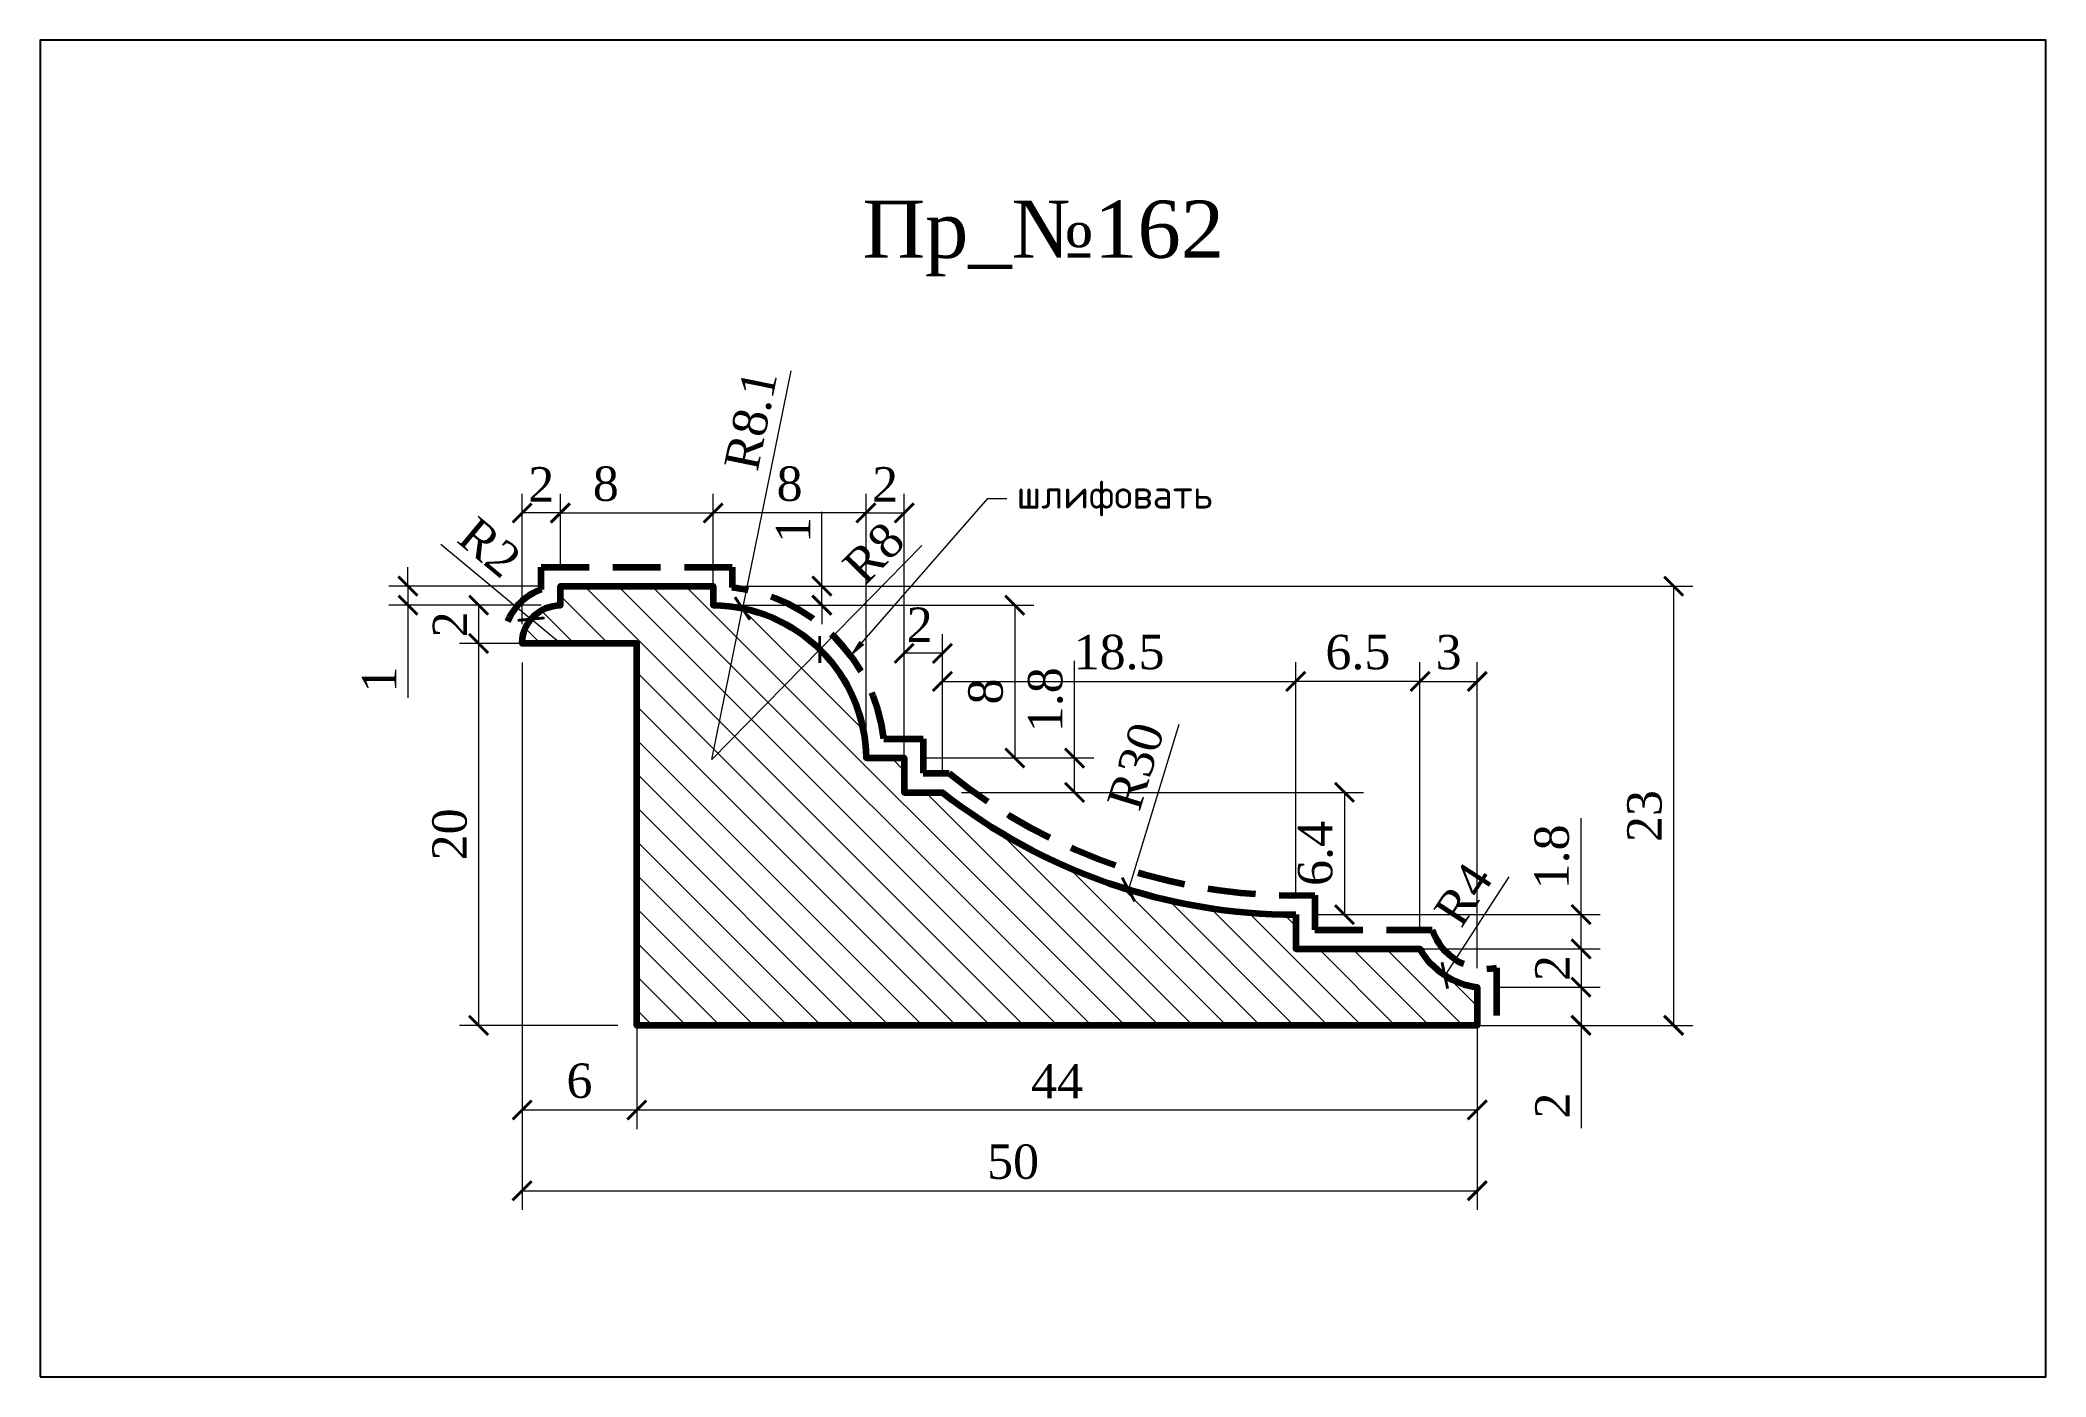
# Model space of a CAD drawing. Header units: millimetres. Extents: x 305100 to 305205, y -91693 to -91623.
import ezdxf
from ezdxf import colors
from ezdxf.entities.mleader import LeaderData, LeaderLine
from ezdxf.math import Vec2, Vec3

# ---------------------------------------------------------------- set-up
doc = ezdxf.new("R2010")
doc.units = ezdxf.units.MM
doc.header["$MEASUREMENT"] = 0
doc.linetypes.add('HIDDEN', pattern=[0.375, 0.25, -0.125])
doc.layers.add('Outside panel', color=7, linetype='Continuous', lineweight=18, true_color=0x7f5e57)
for name, color, linetype, lineweight in [('линия 15', 7, 'Continuous', 15), ('линия 50', 1, 'Continuous', 211), ('служебный слой РАЗМЕРЫ', 7, 'Continuous', 9)]:
    doc.layers.add(name, color=color, linetype=linetype, lineweight=lineweight)
doc.layers.add('размеры в модели', color=7, linetype='Continuous')
doc.styles.add('ELECT', font='times.ttf')
doc.styles.get("Standard").update_dxf_attribs({"font": 'times.ttf'})
doc.styles.add('ЕСКД профили текст', font='isocpeur.ttf')
doc.dimstyles.new('M_1', dxfattribs={"dimtxt": 1.8, "dimasz": 1, "dimexe": 1, "dimexo": 1, "dimgap": 0.6, "dimtad": 1, "dimdec": 0, "dimdsep": 46, "dimtxsty": 'Standard', "dimblk": 'ARCHTICK', "dimcen": -5, "dimclrd": 7, "dimclre": 7, "dimclrt": 7, "dimadec": 0, "dimazin": 0, "dimtfac": 1, "dimtdec": 0, "dimtmove": 0, "dimatfit": 3, "dimfxl": 1, "dimtolj": 1, "dimtzin": 0, "dimlwd": 5, "dimlwe": 5, "dimarcsym": 0})

# ---------------------------------------------------------------- blocks, each defined once
blk = doc.blocks.new('_ArchTick')
at = {"color": 0, "linetype": 'ByBlock', "const_width": 0.15}
blk.add_lwpolyline([(-0.5, -0.5), (0.5, 0.5)], dxfattribs=at)
blk = doc.blocks.new('*D29')
at = {"layer": 'Defpoints', "color": 0, "ltscale": 1000, "transparency": 16777216}
for p in [(305141.2, -91655.15), (305135.55, -91660.91)]:
    blk.add_point(p, dxfattribs=at)
at = {"layer": 'линия 15', "color": 7, "lineweight": 5, "ltscale": 1000, "transparency": 16777216}
for p in [(305146.54, -91649.7), (305135.55, -91660.91)]:
    blk.add_line(p, (305141.2, -91655.15), dxfattribs=at)
at = {"layer": 'линия 15', "color": 7, "lineweight": 5, "ltscale": 1000, "transparency": 16777216, "rotation": 225.5545375921386}
blk.add_blockref('_ArchTick', (305141.2, -91655.15), dxfattribs=at)
at = {"layer": 'линия 15', "color": 7, "ltscale": 1000, "transparency": 16777216, "insert": (305144.03, -91650.1), "char_height": 1.8, "attachment_point": 5, "rotation": 45.5545}
blk.add_mtext('\\A1;R8', dxfattribs=at)
blk = doc.blocks.new('*D2')
at = {"layer": 'Defpoints', "color": 0, "ltscale": 1000, "transparency": 16777216}
for p in [(306983.13, -90951.09), (306979.13, -90974.09), (307033.41, -90974.09)]:
    blk.add_point(p, dxfattribs=at)
at = {"layer": 'размеры в модели', "color": 7, "lineweight": 5, "ltscale": 1000, "transparency": 16777216}
for p, q in [((306984.13, -90951.09), (307034.41, -90951.09)), ((307033.41, -90951.09), (307033.41, -90974.09)), ((306980.13, -90974.09), (307034.41, -90974.09))]:
    blk.add_line(p, q, dxfattribs=at)
for p, rotation in [((307033.41, -90951.09), 90), ((307033.41, -90974.09), 270)]:
    blk.add_blockref('_ArchTick', p, dxfattribs=dict(at, rotation=rotation))
at = {"layer": 'размеры в модели', "color": 7, "ltscale": 1000, "transparency": 16777216, "insert": (307031.89, -90963.13), "char_height": 1.8, "attachment_point": 5, "rotation": 90}
blk.add_mtext('\\A1;23', dxfattribs=at)
blk = doc.blocks.new('*D3')
at = {"layer": 'Defpoints', "color": 0, "ltscale": 1000, "transparency": 16777216}
for p in [(306973.13, -90954.09), (307023.13, -90973.09), (307023.13, -90982.75)]:
    blk.add_point(p, dxfattribs=at)
at = {"layer": 'размеры в модели', "color": 7, "lineweight": 5, "ltscale": 1000, "transparency": 16777216}
for p, q in [((306973.13, -90955.09), (306973.13, -90983.75)), ((307023.13, -90974.09), (307023.13, -90983.75)), ((306973.13, -90982.75), (307023.13, -90982.75))]:
    blk.add_line(p, q, dxfattribs=at)
at = {"layer": 'размеры в модели', "color": 7, "lineweight": 5, "ltscale": 1000, "transparency": 16777216, "rotation": 180}
blk.add_blockref('_ArchTick', (306973.13, -90982.75), dxfattribs=at)
at = {"layer": 'размеры в модели', "color": 7, "lineweight": 5, "ltscale": 1000, "transparency": 16777216}
blk.add_blockref('_ArchTick', (307023.13, -90982.75), dxfattribs=at)
at = {"layer": 'размеры в модели', "color": 7, "ltscale": 1000, "transparency": 16777216, "insert": (306998.83, -90981.24), "char_height": 1.8, "attachment_point": 5}
blk.add_mtext('\\A1;50', dxfattribs=at)
blk = doc.blocks.new('*D4')
at = {"layer": 'Defpoints', "color": 0, "ltscale": 1000, "transparency": 16777216}
for p in [(306973.13, -90947.26), (306975.13, -90951.09), (306973.13, -90954.09)]:
    blk.add_point(p, dxfattribs=at)
at = {"layer": 'размеры в модели', "color": 7, "lineweight": 5, "ltscale": 1000, "transparency": 16777216}
for p, q in [((306973.13, -90953.09), (306973.13, -90946.26)), ((306975.13, -90950.09), (306975.13, -90946.26)), ((306975.13, -90947.26), (306973.13, -90947.26))]:
    blk.add_line(p, q, dxfattribs=at)
at = {"layer": 'размеры в модели', "color": 7, "lineweight": 5, "ltscale": 1000, "transparency": 16777216, "rotation": 180}
blk.add_blockref('_ArchTick', (306973.13, -90947.26), dxfattribs=at)
at = {"layer": 'размеры в модели', "color": 7, "lineweight": 5, "ltscale": 1000, "transparency": 16777216}
blk.add_blockref('_ArchTick', (306975.13, -90947.26), dxfattribs=at)
at = {"layer": 'размеры в модели', "color": 7, "ltscale": 1000, "transparency": 16777216, "insert": (306974.13, -90945.76), "char_height": 1.8, "attachment_point": 5}
blk.add_mtext('\\A1;2', dxfattribs=at)
blk = doc.blocks.new('*D5')
at = {"layer": 'Defpoints', "color": 0, "ltscale": 1000, "transparency": 16777216}
for p in [(306975.13, -90952.09), (306970.85, -90954.09), (306973.13, -90954.09)]:
    blk.add_point(p, dxfattribs=at)
at = {"layer": 'размеры в модели', "color": 7, "lineweight": 5, "ltscale": 1000, "transparency": 16777216}
for p, q in [((306974.13, -90952.09), (306969.85, -90952.09)), ((306970.85, -90952.09), (306970.85, -90954.09)), ((306972.13, -90954.09), (306969.85, -90954.09))]:
    blk.add_line(p, q, dxfattribs=at)
for p, rotation in [((306970.85, -90952.09), 90), ((306970.85, -90954.09), 270)]:
    blk.add_blockref('_ArchTick', p, dxfattribs=dict(at, rotation=rotation))
at = {"layer": 'размеры в модели', "color": 7, "ltscale": 1000, "transparency": 16777216, "insert": (306969.35, -90953.09), "char_height": 1.8, "attachment_point": 5, "rotation": 90}
blk.add_mtext('\\A1;2', dxfattribs=at)
blk = doc.blocks.new('*D6')
at = {"layer": 'Defpoints', "color": 0, "ltscale": 1000, "transparency": 16777216}
for p in [(306975.13, -90951.09), (306967.15, -90952.09), (306975.13, -90952.09)]:
    blk.add_point(p, dxfattribs=at)
at = {"layer": 'размеры в модели', "color": 7, "lineweight": 5, "ltscale": 1000, "transparency": 16777216}
for p, q in [((306967.15, -90951.09), (306967.15, -90950.09)), ((306974.13, -90951.09), (306966.15, -90951.09)), ((306967.15, -90951.09), (306967.15, -90952.09)), ((306974.13, -90952.09), (306966.15, -90952.09)), ((306967.15, -90952.09), (306967.15, -90956.94))]:
    blk.add_line(p, q, dxfattribs=at)
for p, rotation in [((306967.15, -90951.09), 270), ((306967.15, -90952.09), 90)]:
    blk.add_blockref('_ArchTick', p, dxfattribs=dict(at, rotation=rotation))
at = {"layer": 'размеры в модели', "color": 7, "ltscale": 1000, "transparency": 16777216, "insert": (306965.65, -90955.99), "char_height": 1.8, "attachment_point": 5, "rotation": 90}
blk.add_mtext('\\A1;1', dxfattribs=at)
blk = doc.blocks.new('*D7')
at = {"layer": 'Defpoints', "color": 0, "ltscale": 1000, "transparency": 16777216}
for p in [(306983.13, -90947.26), (306975.13, -90951.09), (306983.13, -90951.09)]:
    blk.add_point(p, dxfattribs=at)
at = {"layer": 'размеры в модели', "color": 7, "lineweight": 5, "ltscale": 1000, "transparency": 16777216}
for p, q in [((306975.13, -90950.09), (306975.13, -90946.26)), ((306983.13, -90950.09), (306983.13, -90946.26)), ((306975.13, -90947.26), (306983.13, -90947.26))]:
    blk.add_line(p, q, dxfattribs=at)
at = {"layer": 'размеры в модели', "color": 7, "lineweight": 5, "ltscale": 1000, "transparency": 16777216, "rotation": 180}
blk.add_blockref('_ArchTick', (306975.13, -90947.26), dxfattribs=at)
at = {"layer": 'размеры в модели', "color": 7, "lineweight": 5, "ltscale": 1000, "transparency": 16777216}
blk.add_blockref('_ArchTick', (306983.13, -90947.26), dxfattribs=at)
at = {"layer": 'размеры в модели', "color": 7, "ltscale": 1000, "transparency": 16777216, "insert": (306977.51, -90945.74), "char_height": 1.8, "attachment_point": 5}
blk.add_mtext('\\A1;8', dxfattribs=at)
blk = doc.blocks.new('*D8')
at = {"layer": 'Defpoints', "color": 0, "ltscale": 1000, "transparency": 16777216}
for p in [(306983.13, -90951.09), (306983.13, -90952.09), (306988.82, -90952.09)]:
    blk.add_point(p, dxfattribs=at)
at = {"layer": 'размеры в модели', "color": 7, "lineweight": 5, "ltscale": 1000, "transparency": 16777216}
for p, q in [((306988.82, -90951.09), (306988.82, -90947.2)), ((306984.13, -90951.09), (306989.82, -90951.09)), ((306988.82, -90952.09), (306988.82, -90951.09)), ((306984.13, -90952.09), (306989.82, -90952.09)), ((306988.82, -90952.09), (306988.82, -90953.09))]:
    blk.add_line(p, q, dxfattribs=at)
for p, rotation in [((306988.82, -90951.09), 270), ((306988.82, -90952.09), 90)]:
    blk.add_blockref('_ArchTick', p, dxfattribs=dict(at, rotation=rotation))
at = {"layer": 'размеры в модели', "color": 7, "ltscale": 1000, "transparency": 16777216, "insert": (306987.32, -90948.15), "char_height": 1.8, "attachment_point": 5, "rotation": 90}
blk.add_mtext('\\A1;1', dxfattribs=at)
blk = doc.blocks.new('*D9')
at = {"layer": 'Defpoints', "color": 0, "ltscale": 1000, "transparency": 16777216}
for p in [(306983.13, -90952.09), (306993.13, -90960.09), (306998.92, -90960.09)]:
    blk.add_point(p, dxfattribs=at)
at = {"layer": 'размеры в модели', "color": 7, "lineweight": 5, "ltscale": 1000, "transparency": 16777216}
for p, q in [((306984.13, -90952.09), (306999.92, -90952.09)), ((306998.92, -90952.09), (306998.92, -90960.09)), ((306994.13, -90960.09), (306999.92, -90960.09))]:
    blk.add_line(p, q, dxfattribs=at)
for p, rotation in [((306998.92, -90952.09), 90), ((306998.92, -90960.09), 270)]:
    blk.add_blockref('_ArchTick', p, dxfattribs=dict(at, rotation=rotation))
at = {"layer": 'размеры в модели', "color": 7, "ltscale": 1000, "transparency": 16777216, "insert": (306997.4, -90956.61), "char_height": 1.8, "attachment_point": 5, "rotation": 90}
blk.add_mtext('\\A1;8', dxfattribs=at)
blk = doc.blocks.new('*D10')
at = {"layer": 'Defpoints', "color": 0, "ltscale": 1000, "transparency": 16777216}
for p in [(306983.13, -90947.26), (306983.13, -90952.09), (306991.13, -90960.09)]:
    blk.add_point(p, dxfattribs=at)
at = {"layer": 'размеры в модели', "color": 7, "lineweight": 5, "ltscale": 1000, "transparency": 16777216}
for p, q in [((306983.13, -90951.09), (306983.13, -90946.26)), ((306991.13, -90959.09), (306991.13, -90946.26)), ((306991.13, -90947.26), (306983.13, -90947.26))]:
    blk.add_line(p, q, dxfattribs=at)
at = {"layer": 'размеры в модели', "color": 7, "lineweight": 5, "ltscale": 1000, "transparency": 16777216, "rotation": 180}
blk.add_blockref('_ArchTick', (306983.13, -90947.26), dxfattribs=at)
at = {"layer": 'размеры в модели', "color": 7, "lineweight": 5, "ltscale": 1000, "transparency": 16777216}
blk.add_blockref('_ArchTick', (306991.13, -90947.26), dxfattribs=at)
at = {"layer": 'размеры в модели', "color": 7, "ltscale": 1000, "transparency": 16777216, "insert": (306987.13, -90945.74), "char_height": 1.8, "attachment_point": 5}
blk.add_mtext('\\A1;8', dxfattribs=at)
blk = doc.blocks.new('*D11')
at = {"layer": 'Defpoints', "color": 0, "ltscale": 1000, "transparency": 16777216}
for p in [(306993.13, -90947.26), (306991.13, -90960.09), (306993.13, -90960.09)]:
    blk.add_point(p, dxfattribs=at)
at = {"layer": 'размеры в модели', "color": 7, "lineweight": 5, "ltscale": 1000, "transparency": 16777216}
for p, q in [((306991.13, -90959.09), (306991.13, -90946.26)), ((306993.13, -90959.09), (306993.13, -90946.26)), ((306991.13, -90947.26), (306993.13, -90947.26))]:
    blk.add_line(p, q, dxfattribs=at)
at = {"layer": 'размеры в модели', "color": 7, "lineweight": 5, "ltscale": 1000, "transparency": 16777216, "rotation": 180}
blk.add_blockref('_ArchTick', (306991.13, -90947.26), dxfattribs=at)
at = {"layer": 'размеры в модели', "color": 7, "lineweight": 5, "ltscale": 1000, "transparency": 16777216}
blk.add_blockref('_ArchTick', (306993.13, -90947.26), dxfattribs=at)
at = {"layer": 'размеры в модели', "color": 7, "ltscale": 1000, "transparency": 16777216, "insert": (306992.13, -90945.76), "char_height": 1.8, "attachment_point": 5}
blk.add_mtext('\\A1;2', dxfattribs=at)
blk = doc.blocks.new('*D12')
at = {"layer": 'Defpoints', "color": 0, "ltscale": 1000, "transparency": 16777216}
for p in [(306993.13, -90960.09), (306995.13, -90961.89), (307002.05, -90961.89)]:
    blk.add_point(p, dxfattribs=at)
at = {"layer": 'размеры в модели', "color": 7, "lineweight": 5, "ltscale": 1000, "transparency": 16777216}
for p, q in [((307002.05, -90960.09), (307002.05, -90955.01)), ((306994.13, -90960.09), (307003.05, -90960.09)), ((307002.05, -90961.89), (307002.05, -90960.09)), ((306996.13, -90961.89), (307003.05, -90961.89))]:
    blk.add_line(p, q, dxfattribs=at)
for p, rotation in [((307002.05, -90960.09), 90), ((307002.05, -90961.89), 270)]:
    blk.add_blockref('_ArchTick', p, dxfattribs=dict(at, rotation=rotation))
at = {"layer": 'размеры в модели', "color": 7, "ltscale": 1000, "transparency": 16777216, "insert": (307000.53, -90957.04), "char_height": 1.8, "attachment_point": 5, "rotation": 90}
blk.add_mtext('\\A1;1.8', dxfattribs=at)
blk = doc.blocks.new('*D13')
at = {"layer": 'Defpoints', "color": 0, "ltscale": 1000, "transparency": 16777216}
for p in [(306993.13, -90954.61), (306993.13, -90961.89), (306995.13, -90961.89)]:
    blk.add_point(p, dxfattribs=at)
at = {"layer": 'размеры в модели', "color": 7, "lineweight": 5, "ltscale": 1000, "transparency": 16777216}
for p, q in [((306993.13, -90960.89), (306993.13, -90953.61)), ((306995.13, -90960.89), (306995.13, -90953.61)), ((306995.13, -90954.61), (306993.13, -90954.61))]:
    blk.add_line(p, q, dxfattribs=at)
at = {"layer": 'размеры в модели', "color": 7, "lineweight": 5, "ltscale": 1000, "transparency": 16777216, "rotation": 180}
blk.add_blockref('_ArchTick', (306993.13, -90954.61), dxfattribs=at)
at = {"layer": 'размеры в модели', "color": 7, "lineweight": 5, "ltscale": 1000, "transparency": 16777216}
blk.add_blockref('_ArchTick', (306995.13, -90954.61), dxfattribs=at)
at = {"layer": 'размеры в модели', "color": 7, "ltscale": 1000, "transparency": 16777216, "insert": (306993.94, -90953.11), "char_height": 1.8, "attachment_point": 5}
blk.add_mtext('\\A1;2', dxfattribs=at)
blk = doc.blocks.new('*D14')
at = {"layer": 'Defpoints', "color": 0, "ltscale": 1000, "transparency": 16777216}
for p in [(307013.63, -90956.08), (306995.13, -90961.89), (307013.63, -90968.29)]:
    blk.add_point(p, dxfattribs=at)
at = {"layer": 'размеры в модели', "color": 7, "lineweight": 5, "ltscale": 1000, "transparency": 16777216}
for p, q in [((306995.13, -90960.89), (306995.13, -90955.08)), ((307013.63, -90967.29), (307013.63, -90955.08)), ((306995.13, -90956.08), (307013.63, -90956.08))]:
    blk.add_line(p, q, dxfattribs=at)
at = {"layer": 'размеры в модели', "color": 7, "lineweight": 5, "ltscale": 1000, "transparency": 16777216, "rotation": 180}
blk.add_blockref('_ArchTick', (306995.13, -90956.08), dxfattribs=at)
at = {"layer": 'размеры в модели', "color": 7, "lineweight": 5, "ltscale": 1000, "transparency": 16777216}
blk.add_blockref('_ArchTick', (307013.63, -90956.08), dxfattribs=at)
at = {"layer": 'размеры в модели', "color": 7, "ltscale": 1000, "transparency": 16777216, "insert": (307004.38, -90954.56), "char_height": 1.8, "attachment_point": 5}
blk.add_mtext('\\A1;18.5', dxfattribs=at)
blk = doc.blocks.new('*D15')
at = {"layer": 'Defpoints', "color": 0, "ltscale": 1000, "transparency": 16777216}
for p in [(306995.13, -90961.89), (307013.63, -90968.29), (307016.18, -90968.29)]:
    blk.add_point(p, dxfattribs=at)
at = {"layer": 'размеры в модели', "color": 7, "lineweight": 5, "ltscale": 1000, "transparency": 16777216}
for p, q in [((306996.13, -90961.89), (307017.18, -90961.89)), ((307016.18, -90961.89), (307016.18, -90968.29)), ((307014.63, -90968.29), (307017.18, -90968.29))]:
    blk.add_line(p, q, dxfattribs=at)
for p, rotation in [((307016.18, -90961.89), 90), ((307016.18, -90968.29), 270)]:
    blk.add_blockref('_ArchTick', p, dxfattribs=dict(at, rotation=rotation))
at = {"layer": 'размеры в модели', "color": 7, "ltscale": 1000, "transparency": 16777216, "insert": (307014.66, -90965.09), "char_height": 1.8, "attachment_point": 5, "rotation": 90}
blk.add_mtext('\\A1;6.4', dxfattribs=at)
blk = doc.blocks.new('*D16')
at = {"layer": 'Defpoints', "color": 0, "ltscale": 1000, "transparency": 16777216}
for p in [(307013.63, -90968.29), (307013.63, -90970.09), (307028.56, -90970.09)]:
    blk.add_point(p, dxfattribs=at)
at = {"layer": 'размеры в модели', "color": 7, "lineweight": 5, "ltscale": 1000, "transparency": 16777216}
for p, q in [((307028.56, -90968.29), (307028.56, -90963.24)), ((307014.63, -90968.29), (307029.56, -90968.29)), ((307028.56, -90970.09), (307028.56, -90968.29)), ((307014.63, -90970.09), (307029.56, -90970.09))]:
    blk.add_line(p, q, dxfattribs=at)
for p, rotation in [((307028.56, -90968.29), 90), ((307028.56, -90970.09), 270)]:
    blk.add_blockref('_ArchTick', p, dxfattribs=dict(at, rotation=rotation))
at = {"layer": 'размеры в модели', "color": 7, "ltscale": 1000, "transparency": 16777216, "insert": (307027.04, -90965.27), "char_height": 1.8, "attachment_point": 5, "rotation": 90}
blk.add_mtext('\\A1;1.8', dxfattribs=at)
blk = doc.blocks.new('*D17')
at = {"layer": 'Defpoints', "color": 0, "ltscale": 1000, "transparency": 16777216}
for p in [(307013.63, -90956.08), (307013.63, -90968.29), (307020.13, -90970.09)]:
    blk.add_point(p, dxfattribs=at)
at = {"layer": 'размеры в модели', "color": 7, "lineweight": 5, "ltscale": 1000, "transparency": 16777216}
for p, q in [((307013.63, -90967.29), (307013.63, -90955.08)), ((307020.13, -90969.09), (307020.13, -90955.08)), ((307020.13, -90956.08), (307013.63, -90956.08))]:
    blk.add_line(p, q, dxfattribs=at)
at = {"layer": 'размеры в модели', "color": 7, "lineweight": 5, "ltscale": 1000, "transparency": 16777216, "rotation": 180}
blk.add_blockref('_ArchTick', (307013.63, -90956.08), dxfattribs=at)
at = {"layer": 'размеры в модели', "color": 7, "lineweight": 5, "ltscale": 1000, "transparency": 16777216}
blk.add_blockref('_ArchTick', (307020.13, -90956.08), dxfattribs=at)
at = {"layer": 'размеры в модели', "color": 7, "ltscale": 1000, "transparency": 16777216, "insert": (307016.88, -90954.56), "char_height": 1.8, "attachment_point": 5}
blk.add_mtext('\\A1;6.5', dxfattribs=at)
blk = doc.blocks.new('*D18')
at = {"layer": 'Defpoints', "color": 0, "ltscale": 1000, "transparency": 16777216}
for p in [(307023.13, -90956.08), (307020.13, -90970.09), (307023.13, -90972.09)]:
    blk.add_point(p, dxfattribs=at)
at = {"layer": 'размеры в модели', "color": 7, "lineweight": 5, "ltscale": 1000, "transparency": 16777216}
for p, q in [((307020.13, -90969.09), (307020.13, -90955.08)), ((307023.13, -90971.09), (307023.13, -90955.08)), ((307020.13, -90956.08), (307023.13, -90956.08))]:
    blk.add_line(p, q, dxfattribs=at)
at = {"layer": 'размеры в модели', "color": 7, "lineweight": 5, "ltscale": 1000, "transparency": 16777216, "rotation": 180}
blk.add_blockref('_ArchTick', (307020.13, -90956.08), dxfattribs=at)
at = {"layer": 'размеры в модели', "color": 7, "lineweight": 5, "ltscale": 1000, "transparency": 16777216}
blk.add_blockref('_ArchTick', (307023.13, -90956.08), dxfattribs=at)
at = {"layer": 'размеры в модели', "color": 7, "ltscale": 1000, "transparency": 16777216, "insert": (307021.63, -90954.56), "char_height": 1.8, "attachment_point": 5}
blk.add_mtext('\\A1;3', dxfattribs=at)
blk = doc.blocks.new('*D19')
at = {"layer": 'Defpoints', "color": 0, "ltscale": 1000, "transparency": 16777216}
for p in [(307020.13, -90970.09), (307023.13, -90972.09), (307028.56, -90972.09)]:
    blk.add_point(p, dxfattribs=at)
at = {"layer": 'размеры в модели', "color": 7, "lineweight": 5, "ltscale": 1000, "transparency": 16777216}
for p, q in [((307021.13, -90970.09), (307029.56, -90970.09)), ((307028.56, -90970.09), (307028.56, -90972.09)), ((307024.13, -90972.09), (307029.56, -90972.09))]:
    blk.add_line(p, q, dxfattribs=at)
for p, rotation in [((307028.56, -90970.09), 90), ((307028.56, -90972.09), 270)]:
    blk.add_blockref('_ArchTick', p, dxfattribs=dict(at, rotation=rotation))
at = {"layer": 'размеры в модели', "color": 7, "ltscale": 1000, "transparency": 16777216, "insert": (307027.06, -90971.09), "char_height": 1.8, "attachment_point": 5, "rotation": 90}
blk.add_mtext('\\A1;2', dxfattribs=at)
blk = doc.blocks.new('*D20')
at = {"layer": 'Defpoints', "color": 0, "ltscale": 1000, "transparency": 16777216}
for p in [(307023.13, -90972.09), (307023.13, -90974.09), (307028.56, -90974.09)]:
    blk.add_point(p, dxfattribs=at)
at = {"layer": 'размеры в модели', "color": 7, "lineweight": 5, "ltscale": 1000, "transparency": 16777216}
for p, q in [((307024.13, -90972.09), (307029.56, -90972.09)), ((307028.56, -90972.09), (307028.56, -90974.09)), ((307024.13, -90974.09), (307029.56, -90974.09)), ((307028.56, -90974.09), (307028.56, -90979.47))]:
    blk.add_line(p, q, dxfattribs=at)
for p, rotation in [((307028.56, -90972.09), 90), ((307028.56, -90974.09), 270)]:
    blk.add_blockref('_ArchTick', p, dxfattribs=dict(at, rotation=rotation))
at = {"layer": 'размеры в модели', "color": 7, "ltscale": 1000, "transparency": 16777216, "insert": (307027.06, -90978.29), "char_height": 1.8, "attachment_point": 5, "rotation": 90}
blk.add_mtext('\\A1;2', dxfattribs=at)
blk = doc.blocks.new('*D21')
at = {"layer": 'Defpoints', "color": 0, "ltscale": 1000, "transparency": 16777216}
for p in [(306973.13, -90954.09), (306979.13, -90954.09), (306979.13, -90978.52)]:
    blk.add_point(p, dxfattribs=at)
at = {"layer": 'размеры в модели', "color": 7, "lineweight": 5, "ltscale": 1000, "transparency": 16777216}
for p, q in [((306973.13, -90955.09), (306973.13, -90979.52)), ((306979.13, -90955.09), (306979.13, -90979.52)), ((306973.13, -90978.52), (306979.13, -90978.52))]:
    blk.add_line(p, q, dxfattribs=at)
at = {"layer": 'размеры в модели', "color": 7, "lineweight": 5, "ltscale": 1000, "transparency": 16777216, "rotation": 180}
blk.add_blockref('_ArchTick', (306973.13, -90978.52), dxfattribs=at)
at = {"layer": 'размеры в модели', "color": 7, "lineweight": 5, "ltscale": 1000, "transparency": 16777216}
blk.add_blockref('_ArchTick', (306979.13, -90978.52), dxfattribs=at)
at = {"layer": 'размеры в модели', "color": 7, "ltscale": 1000, "transparency": 16777216, "insert": (306976.13, -90977), "char_height": 1.8, "attachment_point": 5}
blk.add_mtext('\\A1;6', dxfattribs=at)
blk = doc.blocks.new('*D22')
at = {"layer": 'Defpoints', "color": 0, "ltscale": 1000, "transparency": 16777216}
for p in [(306979.13, -90954.09), (306970.85, -90974.09), (306979.13, -90974.09)]:
    blk.add_point(p, dxfattribs=at)
at = {"layer": 'размеры в модели', "color": 7, "lineweight": 5, "ltscale": 1000, "transparency": 16777216}
for p, q in [((306978.13, -90954.09), (306969.85, -90954.09)), ((306970.85, -90954.09), (306970.85, -90974.09)), ((306978.13, -90974.09), (306969.85, -90974.09))]:
    blk.add_line(p, q, dxfattribs=at)
for p, rotation in [((306970.85, -90954.09), 90), ((306970.85, -90974.09), 270)]:
    blk.add_blockref('_ArchTick', p, dxfattribs=dict(at, rotation=rotation))
at = {"layer": 'размеры в модели', "color": 7, "ltscale": 1000, "transparency": 16777216, "insert": (306969.34, -90964.09), "char_height": 1.8, "attachment_point": 5, "rotation": 90}
blk.add_mtext('\\A1;20', dxfattribs=at)
blk = doc.blocks.new('*D23')
at = {"layer": 'Defpoints', "color": 0, "ltscale": 1000, "transparency": 16777216}
for p in [(306979.13, -90974.09), (307023.13, -90974.09), (307023.13, -90978.52)]:
    blk.add_point(p, dxfattribs=at)
at = {"layer": 'размеры в модели', "color": 7, "lineweight": 5, "ltscale": 1000, "transparency": 16777216}
for p, q in [((306979.13, -90975.09), (306979.13, -90979.52)), ((307023.13, -90975.09), (307023.13, -90979.52)), ((306979.13, -90978.52), (307023.13, -90978.52))]:
    blk.add_line(p, q, dxfattribs=at)
at = {"layer": 'размеры в модели', "color": 7, "lineweight": 5, "ltscale": 1000, "transparency": 16777216, "rotation": 180}
blk.add_blockref('_ArchTick', (306979.13, -90978.52), dxfattribs=at)
at = {"layer": 'размеры в модели', "color": 7, "lineweight": 5, "ltscale": 1000, "transparency": 16777216}
blk.add_blockref('_ArchTick', (307023.13, -90978.52), dxfattribs=at)
at = {"layer": 'размеры в модели', "color": 7, "ltscale": 1000, "transparency": 16777216, "insert": (307001.13, -90977.02), "char_height": 1.8, "attachment_point": 5}
blk.add_mtext('\\A1;44', dxfattribs=at)
blk = doc.blocks.new('*D24')
at = {"layer": 'Defpoints', "color": 0, "ltscale": 1000, "transparency": 16777216}
for p in [(306984.66, -90952.26), (306983.06, -90960.17)]:
    blk.add_point(p, dxfattribs=at)
at = {"layer": 'размеры в модели', "color": 7, "lineweight": 5, "ltscale": 1000, "transparency": 16777216}
for p in [(306987.19, -90939.81), (306983.06, -90960.17)]:
    blk.add_line(p, (306984.66, -90952.26), dxfattribs=at)
at = {"layer": 'размеры в модели', "color": 7, "lineweight": 5, "ltscale": 1000, "transparency": 16777216, "rotation": 258.514161860786}
blk.add_blockref('_ArchTick', (306984.66, -90952.26), dxfattribs=at)
at = {"layer": 'размеры в модели', "color": 7, "ltscale": 1000, "transparency": 16777216, "insert": (306985.11, -90942.41), "char_height": 1.8, "attachment_point": 5, "rotation": 78.5142}
blk.add_mtext('\\A1;R8.1', dxfattribs=at)
blk = doc.blocks.new('*D25')
at = {"color": 7, "lineweight": 5, "ltscale": 1000, "transparency": 16777216}
blk.add_line((307007.51, -90958.34), (307004.87, -90966.98), dxfattribs=at)
at = {"layer": 'Defpoints', "color": 0, "ltscale": 1000, "transparency": 16777216}
for p in [(307013.65, -90938.29), (307004.87, -90966.98)]:
    blk.add_point(p, dxfattribs=at)
at = {"color": 7, "lineweight": 5, "ltscale": 1000, "transparency": 16777216, "rotation": 252.9670565353464}
blk.add_blockref('_ArchTick', (307004.87, -90966.98), dxfattribs=at)
at = {"color": 7, "ltscale": 1000, "transparency": 16777216, "insert": (307005.26, -90960.52), "char_height": 1.8, "attachment_point": 5, "rotation": 72.9671}
blk.add_mtext('\\A1;R30', dxfattribs=at)
blk = doc.blocks.new('*D26')
at = {"layer": 'Defpoints', "color": 0, "ltscale": 1000, "transparency": 16777216}
for p in [(307023.61, -90968.12), (307021.43, -90971.48)]:
    blk.add_point(p, dxfattribs=at)
at = {"layer": 'размеры в модели', "color": 7, "lineweight": 5, "ltscale": 1000, "transparency": 16777216}
blk.add_line((307024.79, -90966.31), (307021.43, -90971.48), dxfattribs=at)
at = {"layer": 'размеры в модели', "color": 7, "lineweight": 5, "ltscale": 1000, "transparency": 16777216, "rotation": 236.97461437502}
blk.add_blockref('_ArchTick', (307021.43, -90971.48), dxfattribs=at)
at = {"layer": 'размеры в модели', "color": 7, "ltscale": 1000, "transparency": 16777216, "insert": (307022.4, -90967.24), "char_height": 1.8, "attachment_point": 5, "rotation": 56.9746}
blk.add_mtext('\\A1;R4', dxfattribs=at)
blk = doc.blocks.new('*D27')
at = {"layer": 'Defpoints', "color": 0, "ltscale": 1000, "transparency": 16777216}
for p in [(306973.6, -90952.82), (306975.15, -90954.11)]:
    blk.add_point(p, dxfattribs=at)
at = {"layer": 'размеры в модели', "color": 7, "lineweight": 5, "ltscale": 1000, "transparency": 16777216}
for p in [(306968.87, -90948.89), (306975.15, -90954.11)]:
    blk.add_line(p, (306973.6, -90952.82), dxfattribs=at)
at = {"layer": 'размеры в модели', "color": 7, "lineweight": 5, "ltscale": 1000, "transparency": 16777216, "rotation": 320.2400959338018}
blk.add_blockref('_ArchTick', (306973.6, -90952.82), dxfattribs=at)
at = {"layer": 'размеры в модели', "color": 7, "ltscale": 1000, "transparency": 16777216, "insert": (306971.43, -90949.06), "char_height": 1.8, "attachment_point": 5, "rotation": 320.2401}
blk.add_mtext('\\A1;R2', dxfattribs=at)
blk = doc.blocks.new('162')
at = {"layer": 'Outside panel', "ltscale": 1000}
h = blk.add_hatch(dxfattribs=at)
h.set_pattern_fill('ANSI31', color=256, scale=10, angle=90)
h.set_pattern_definition([(135, (-3864.6907, 5306.927), (-0.8838834765, -0.8838834765), [])])
h.paths.add_polyline_path([(306979.13, -90974.08), (307023.13, -90974.08), (307023.13, -90972.09, -0.238), (307020.13, -90970.09), (307013.63, -90970.09), (307013.63, -90968.29, -0.16769), (306995.13, -90961.89), (306993.13, -90961.89), (306993.13, -90960.09), (306991.13, -90960.09, 0.40875), (306983.13, -90952.09), (306983.13, -90951.09), (306975.13, -90951.09), (306975.13, -90952.09, 0.406379), (306973.13, -90954.08), (306978.1, -90954.08), (306979.13, -90954.09)])
at = {"layer": 'линия 50', "color": 1, "linetype": 'HIDDEN', "ltscale": 10, "true_color": 0xff0909}
blk.add_lwpolyline([(306972.13, -90954.09, -0.31504), (306974.13, -90951.27), (306974.13, -90950.09), (306984.13, -90950.09), (306984.13, -90951.16, -0.346228), (306992.07, -90959.09), (306994.13, -90959.09), (306994.13, -90960.89), (306995.48, -90960.89, 0.179609), (307014.63, -90967.28), (307014.63, -90969.09), (307020.77, -90969.09, 0.369076), (307024.13, -90971.08), (307024.13, -90974.09)], format="xyb", dxfattribs=at)
at = {"layer": 'линия 50', "color": 7}
blk.add_lwpolyline([(307013.63, -90968.29), (307013.63, -90970.09), (307020.13, -90970.09, 0.238), (307023.13, -90972.09), (307023.13, -90974.09), (306979.13, -90974.09), (306979.13, -90954.09), (306973.13, -90954.09, -0.409), (306975.13, -90952.09), (306975.13, -90951.09), (306983.13, -90951.09), (306983.13, -90952.09, -0.40875), (306991.13, -90960.09), (306993.13, -90960.09), (306993.13, -90961.89), (306995.13, -90961.89, 0.16769), (307013.63, -90968.29)], format="xyb", dxfattribs=at)
at = {"color": 7, "ltscale": 1000, "style": 'ELECT'}
blk.add_text('Пр_№162', height=3, dxfattribs=at).set_placement((306990.95, -90933.9))
at = {"color": 7, "ltscale": 1000}
dim = blk.add_radius_dim(center=(307013.65, -90938.29), mpoint=(307004.87, -90966.98), dimstyle='M_1', dxfattribs=at)
dim.commit()
dim.dimension.update_dxf_attribs({"geometry": '*D25', "text_midpoint": (307006.71, -90960.96), "dimtype": 132})
at = {"layer": 'размеры в модели', "color": 0, "ltscale": 1000}
dim = blk.add_radius_dim(center=(306983.06, -90960.17), mpoint=(306984.66, -90952.26), dimstyle='M_1', override={"dimtxt": 1.8}, dxfattribs=at)
dim.commit()
dim.dimension.update_dxf_attribs({"geometry": '*D24', "text_midpoint": (306986.6, -90942.72), "dimtype": 132})
for base, p1, p2, angle, picture, middle in [((306973.13, -90947.26), (306975.13, -90951.09), (306973.13, -90954.09), 180, '*D4', (306974.13, -90947.26)), ((306983.13, -90947.26), (306975.13, -90951.09), (306983.13, -90951.09), 180, '*D7', (306977.51, -90947.26)), ((306983.13, -90947.26), (306991.13, -90960.09), (306983.13, -90952.09), 180, '*D10', (306987.13, -90947.26)), ((306993.13, -90947.26), (306991.13, -90960.09), (306993.13, -90960.09), 180, '*D11', (306992.13, -90947.26)), ((306988.82, -90952.09), (306983.13, -90951.09), (306983.13, -90952.09), 270, '*D8', (306988.82, -90948.15)), ((306967.15, -90952.09), (306975.13, -90951.09), (306975.13, -90952.09), 270, '*D6', (306967.15, -90955.99)), ((307033.41, -90974.09), (306983.13, -90951.09), (306979.13, -90974.09), 270, '*D2', (307033.41, -90963.13)), ((306970.85, -90954.09), (306975.13, -90952.09), (306973.13, -90954.09), 270, '*D5', (306970.85, -90953.09)), ((306998.92, -90960.09), (306983.13, -90952.09), (306993.13, -90960.09), 270, '*D9', (306998.92, -90956.61)), ((306993.13, -90954.61), (306995.13, -90961.89), (306993.13, -90961.89), 180, '*D13', (306993.94, -90954.61)), ((306970.85, -90974.09), (306979.13, -90954.09), (306979.13, -90974.09), 270, '*D22', (306970.85, -90964.09)), ((307023.13, -90982.75), (306973.13, -90954.09), (307023.13, -90973.09), 180, '*D3', (306998.83, -90982.75)), ((306979.13, -90978.52), (306973.13, -90954.09), (306979.13, -90954.09), 180, '*D21', (306976.13, -90978.52)), ((307013.63114536, -90956.07904877), (306995.13114536, -90961.89450488), (307013.63114536, -90968.29450488), 180, '*D14', (307004.38114536, -90956.07904877)), ((307013.63114536, -90956.07904877), (307020.13114536, -90970.09450488), (307013.63114536, -90968.29450488), 180, '*D17', (307016.88114536, -90956.07904877)), ((307023.13, -90956.08), (307020.13, -90970.09), (307023.13, -90972.09), 180, '*D18', (307021.63, -90956.08)), ((307002.05, -90961.89), (306993.13, -90960.09), (306995.13, -90961.89), 270, '*D12', (307002.05, -90957.04)), ((307016.18, -90968.29), (306995.13, -90961.89), (307013.63, -90968.29), 270, '*D15', (307016.18, -90965.09)), ((307028.56, -90970.09), (307013.63, -90968.29), (307013.63, -90970.09), 270, '*D16', (307028.56, -90965.27)), ((307028.56, -90972.09), (307020.13, -90970.09), (307023.13, -90972.09), 270, '*D19', (307028.56, -90971.09)), ((307028.56, -90974.09), (307023.13, -90972.09), (307023.13, -90974.09), 270, '*D20', (307028.56, -90978.29)), ((307023.13, -90978.52), (306979.13, -90974.09), (307023.13, -90974.09), 180, '*D23', (307001.13, -90978.52))]:
    dim = blk.add_linear_dim(base=base, p1=p1, p2=p2, angle=angle, dimstyle='M_1', override={"dimtxt": 1.8}, dxfattribs=at)
    dim.commit()
    dim.dimension.update_dxf_attribs({"geometry": picture, "text_midpoint": middle, "dimtype": 128})
at = {"layer": 'размеры в модели', "color": 6, "ltscale": 1000}
dim = blk.add_radius_dim(center=(306975.15, -90954.11), mpoint=(306973.6, -90952.82), dimstyle='M_1', dxfattribs=at)
dim.commit()
dim.dimension.update_dxf_attribs({"geometry": '*D27', "text_midpoint": (306971.43, -90949.06)})
dim = blk.add_radius_dim(center=(307023.61, -90968.12), mpoint=(307021.43, -90971.48), dimstyle='M_1', dxfattribs=at)
dim.commit()
dim.dimension.update_dxf_attribs({"geometry": '*D26', "text_midpoint": (307023.66, -90968.05), "dimtype": 132})

msp = doc.modelspace()

# ---------------------------------------------------------------- linework, layer by layer
at = {"color": 6, "ltscale": 1000}
msp.add_lwpolyline([(305100.39, -91693.24), (305205.39, -91693.24), (305205.39, -91623.24), (305100.39, -91623.24)], close=True, dxfattribs=at)

# ---------------------------------------------------------------- block references
at = {"layer": 'линия 15', "color": 5}
msp.add_blockref('162', (-1847.51, -700.74), dxfattribs=at)

# ---------------------------------------------------------------- dimensions: what is measured, and where the dimension line sits
at = {"layer": 'линия 15', "color": 7, "ltscale": 1000}
dim = msp.add_radius_dim(center=(305135.55, -91660.91), mpoint=(305141.2, -91655.15), dimstyle='M_1', dxfattribs=at)
dim.commit()
dim.dimension.update_dxf_attribs({"geometry": '*D29', "text_midpoint": (305145.11, -91651.17), "dimtype": 132})

# ---------------------------------------------------------------- leaders
at = {"layer": 'служебный слой РАЗМЕРЫ'}
ml = msp.add_multileader_mtext('Standard', dxfattribs=at)
ml.set_content('\\A1;шлифовать', color=256, style='ЕСКД профили текст')
ml.set_leader_properties(color=256, linetype='ByLayer', lineweight=-1)
ml.build(insert=Vec2(0, 0))
ml.multileader.update_dxf_attribs({"dogleg_length": 1, "arrow_head_size": 1})
ctx = ml.context
ctx.base_point, ctx.char_height, ctx.arrow_head_size, ctx.landing_gap_size, ctx.plane_origin = Vec3(305151, -91647.25), 1.5, 1, 0.5, Vec3(305170.03, -91616.39)
notes = []
notes.append((ctx, [(1, (1, 1, 0), (305150, -91647.25), (1, 0), 1, [(0, [(305142.75, -91655.55)], 0, [])])]))
ctx.mtext.insert, ctx.mtext.flow_direction = Vec3(305151.5, -91646.27), 5
for ctx, leaders in notes:
    for number, flags, end, landing, length, lines in leaders:
        leader = LeaderData()
        leader.index, (leader.has_last_leader_line, leader.has_dogleg_vector, leader.attachment_direction) = number, flags
        leader.last_leader_point, leader.dogleg_vector, leader.dogleg_length = Vec3(end), Vec3(landing), length
        for number, points, colour, breaks in lines:
            line = LeaderLine()
            line.index, line.vertices, line.color, line.breaks = number, Vec3.list(points), colors.encode_raw_color(colour), breaks
            leader.lines.append(line)
        ctx.leaders.append(leader)

doc.saveas('drawing.dxf')
